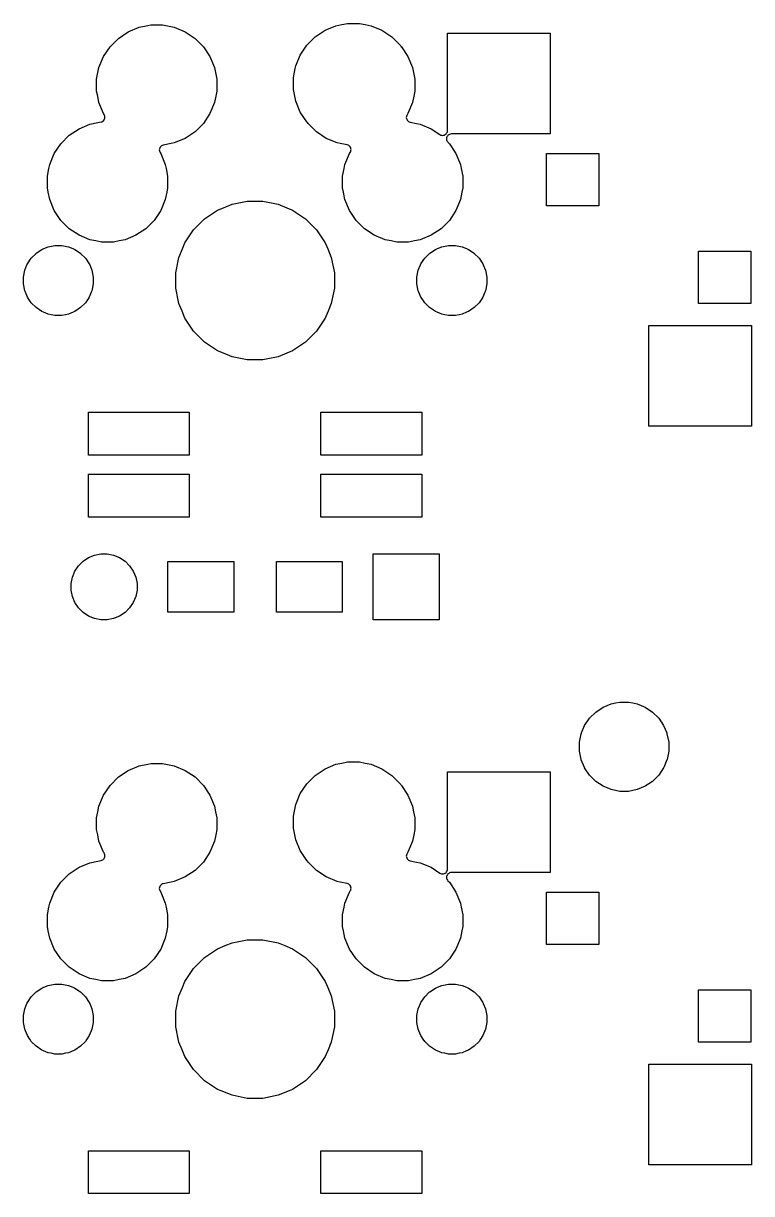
# Model space of a CAD drawing. Extents: x -9 to 124, y -88 to 15.
# Drawn here: x 70.22 to 89.02, y -21.55 to 8.63 of the extents above; entities that cross this region are included whole.
import ezdxf

# ---------------------------------------------------------------- set-up
doc = ezdxf.new("R2010")
doc.units = 0
doc.layers.add('BLACK', color=7, linetype='CONTINUOUS')

msp = doc.modelspace()

# ---------------------------------------------------------------- linework, layer by layer
at = {"layer": 'BLACK', "linetype": 'CONTINUOUS'}
for p, q in [((72.9253, 8.41448), (73.2076, 8.5314)), ((73.2076, 8.5314), (73.4264, 8.57493)), ((73.4264, 8.57493), (73.5072, 8.591)), ((73.5072, 8.591), (73.8128, 8.591)), ((73.8128, 8.591), (73.8936, 8.57493)), ((73.8936, 8.57493), (74.1124, 8.5314)), ((74.1124, 8.5314), (74.3947, 8.41448)), ((77.7513, 8.28474), (78.0053, 8.45448)), ((78.0053, 8.45448), (78.2876, 8.5714)), ((78.2876, 8.5714), (78.4374, 8.6012)), ((78.4374, 8.6012), (78.5872, 8.631)), ((78.5872, 8.631), (78.8928, 8.631)), ((78.8928, 8.631), (79.0426, 8.6012)), ((79.0426, 8.6012), (79.1924, 8.5714)), ((79.1924, 8.5714), (79.4747, 8.45448)), ((79.4747, 8.45448), (79.7287, 8.28474)), ((72.4553, 8.02871), (72.6713, 8.24474)), ((72.6713, 8.24474), (72.9253, 8.41448)), ((74.3947, 8.41448), (74.6487, 8.24474)), ((74.6487, 8.24474), (74.8647, 8.02871)), ((77.5353, 8.0687), (77.7513, 8.28474)), ((79.7287, 8.28474), (79.9447, 8.0687)), ((81.164, 5.86815), (81.164, 8.381)), ((81.164, 8.381), (83.816, 8.381)), ((83.816, 8.381), (83.816, 5.779)), ((72.2855, 7.77467), (72.4553, 8.02871)), ((74.8647, 8.02871), (75.0345, 7.77467)), ((77.3655, 7.81467), (77.5353, 8.0687)), ((79.9447, 8.0687), (79.958, 8.0488)), ((79.958, 8.0488), (79.9736, 8.02987)), ((79.9736, 8.02987), (79.9747, 8.02871)), ((79.9747, 8.02871), (80.1445, 7.77467)), ((72.1686, 7.49241), (72.2855, 7.77467)), ((75.0345, 7.77467), (75.1514, 7.49241)), ((77.2486, 7.53241), (77.3655, 7.81467)), ((80.1445, 7.77467), (80.2614, 7.49241)), ((72.109, 7.19276), (72.1686, 7.49241)), ((72.1686, 7.49241), (72.1686, 7.49241)), ((75.1514, 7.49241), (75.1514, 7.49241)), ((75.1514, 7.49241), (75.211, 7.19276)), ((77.189, 7.23276), (77.1974, 7.2749)), ((77.1974, 7.2749), (77.236, 7.46897)), ((77.236, 7.46897), (77.2486, 7.53241)), ((80.2614, 7.49241), (80.2614, 7.49241)), ((80.2614, 7.49241), (80.321, 7.19276)), ((72.109, 6.88724), (72.109, 7.19276)), ((75.211, 7.19276), (75.211, 6.88724)), ((77.189, 6.92724), (77.189, 7.23276)), ((80.321, 7.19276), (80.321, 6.88724)), ((72.1358, 6.75267), (72.109, 6.88724)), ((72.1686, 6.58759), (72.1358, 6.75267)), ((75.1842, 6.75267), (75.1514, 6.58759)), ((75.211, 6.88724), (75.1842, 6.75267)), ((77.2486, 6.62759), (77.189, 6.92724)), ((80.2942, 6.75267), (80.2614, 6.58759)), ((80.321, 6.88724), (80.2942, 6.75267)), ((72.2855, 6.30533), (72.1686, 6.58759)), ((75.1514, 6.58759), (75.0345, 6.30533)), ((77.3655, 6.34533), (77.2486, 6.62759)), ((77.5353, 6.09129), (77.3655, 6.34533)), ((80.2614, 6.58759), (80.1445, 6.30533)), ((71.9376, 6.0314), (72.1377, 6.0712)), ((72.1377, 6.0712), (72.2228, 6.08812)), ((72.2228, 6.08812), (72.2462, 6.09524)), ((72.2462, 6.09524), (72.2678, 6.10679)), ((72.2678, 6.10679), (72.2868, 6.12233)), ((72.2993, 6.28474), (72.2855, 6.30533)), ((72.2868, 6.12233), (72.3023, 6.14128)), ((72.3023, 6.28017), (72.2993, 6.28474)), ((72.3139, 6.25856), (72.3023, 6.28017)), ((72.3023, 6.14128), (72.3139, 6.16289)), ((72.321, 6.23511), (72.3139, 6.25856)), ((72.3139, 6.16289), (72.321, 6.18634)), ((72.3234, 6.21072), (72.321, 6.23511)), ((72.321, 6.18634), (72.3234, 6.21072)), ((74.8647, 6.05129), (74.6487, 5.83526)), ((75.0345, 6.30533), (74.8647, 6.05129)), ((77.5364, 6.09013), (77.5353, 6.09129)), ((77.552, 6.0712), (77.5364, 6.09013)), ((77.5653, 6.05129), (77.552, 6.0712)), ((77.7813, 5.83526), (77.5653, 6.05129)), ((80.1055, 6.22984), (80.1031, 6.20546)), ((80.1031, 6.20546), (80.1055, 6.18107)), ((80.1126, 6.25329), (80.1055, 6.22984)), ((80.1055, 6.18107), (80.1126, 6.15762)), ((80.1241, 6.27489), (80.1126, 6.25329)), ((80.1126, 6.15762), (80.1241, 6.13601)), ((80.1445, 6.30533), (80.1241, 6.27489)), ((80.1241, 6.13601), (80.1397, 6.11707)), ((80.1397, 6.11707), (80.1586, 6.10152)), ((80.1586, 6.10152), (80.1802, 6.08997)), ((80.1802, 6.08997), (80.2037, 6.08286)), ((80.2037, 6.08286), (80.3624, 6.0513)), ((80.3624, 6.0513), (80.4624, 6.0314)), ((71.1853, 5.5287), (71.4013, 5.74474)), ((71.4013, 5.74474), (71.6553, 5.91448)), ((71.6553, 5.91448), (71.9376, 6.0314)), ((74.6487, 5.83526), (74.3947, 5.66552)), ((78.0353, 5.66552), (77.7813, 5.83526)), ((80.4624, 6.0314), (80.7447, 5.91448)), ((80.7447, 5.91448), (80.9696, 5.76421)), ((80.9696, 5.76421), (80.9912, 5.75267)), ((80.9912, 5.75267), (81.0146, 5.74555)), ((81.0146, 5.74555), (81.039, 5.74315)), ((81.039, 5.74315), (81.0634, 5.74555)), ((81.0634, 5.74555), (81.0868, 5.75267)), ((81.0868, 5.75267), (81.1084, 5.76422)), ((81.1084, 5.76422), (81.1274, 5.77976)), ((81.1274, 5.77976), (81.1429, 5.7987)), ((81.1429, 5.7987), (81.1545, 5.82031)), ((81.1545, 5.82031), (81.1616, 5.84376)), ((81.1616, 5.84376), (81.164, 5.86815)), ((81.1778, 5.74239), (81.1623, 5.72345)), ((81.1968, 5.75793), (81.1778, 5.74239)), ((81.2184, 5.76948), (81.1968, 5.75793)), ((81.2418, 5.7766), (81.2184, 5.76948)), ((81.2662, 5.779), (81.2418, 5.7766)), ((83.816, 5.779), (81.2662, 5.779)), ((71.0155, 5.27467), (71.1853, 5.5287)), ((73.7477, 5.43872), (73.7361, 5.41711)), ((73.7632, 5.45767), (73.7477, 5.43872)), ((73.7822, 5.47321), (73.7632, 5.45767)), ((73.8038, 5.48476), (73.7822, 5.47321)), ((73.8272, 5.49187), (73.8038, 5.48476)), ((74.031, 5.53241), (73.8272, 5.49187)), ((74.1124, 5.5486), (74.031, 5.53241)), ((74.3947, 5.66552), (74.1124, 5.5486)), ((78.3176, 5.5486), (78.0353, 5.66552)), ((78.3951, 5.53319), (78.3176, 5.5486)), ((78.5763, 5.49714), (78.3951, 5.53319)), ((78.5998, 5.49003), (78.5763, 5.49714)), ((78.6214, 5.47848), (78.5998, 5.49003)), ((78.6403, 5.46293), (78.6214, 5.47848)), ((78.6559, 5.44399), (78.6403, 5.46293)), ((78.6674, 5.42238), (78.6559, 5.44399)), ((81.1436, 5.67839), (81.1412, 5.654)), ((81.1412, 5.654), (81.1436, 5.62961)), ((81.1507, 5.70184), (81.1436, 5.67839)), ((81.1436, 5.62961), (81.1507, 5.60617)), ((81.1623, 5.72345), (81.1507, 5.70184)), ((81.1507, 5.60617), (81.1623, 5.58455)), ((81.1623, 5.58455), (81.1778, 5.56562)), ((81.1778, 5.56562), (81.2147, 5.5287)), ((81.2147, 5.5287), (81.3845, 5.27467)), ((70.8986, 4.99241), (71.0155, 5.27467)), ((73.729, 5.39366), (73.7266, 5.36928)), ((73.7266, 5.36928), (73.729, 5.34489)), ((73.7361, 5.41711), (73.729, 5.39366)), ((73.729, 5.34489), (73.7361, 5.32144)), ((73.7361, 5.32144), (73.7477, 5.29983)), ((73.7477, 5.29983), (73.7645, 5.27467)), ((73.7645, 5.27467), (73.8814, 4.99241)), ((78.5186, 4.99241), (78.6355, 5.27467)), ((78.6355, 5.27467), (78.6559, 5.30511)), ((78.6559, 5.30511), (78.6674, 5.32671)), ((78.6745, 5.39893), (78.6674, 5.42238)), ((78.6674, 5.32671), (78.6745, 5.35016)), ((78.6769, 5.37454), (78.6745, 5.39893)), ((78.6745, 5.35016), (78.6769, 5.37454)), ((81.3845, 5.27467), (81.5014, 4.99241)), ((83.724, 3.924), (83.724, 5.276)), ((83.724, 5.276), (85.076, 5.276)), ((85.076, 5.276), (85.076, 3.924)), ((70.839, 4.69276), (70.8777, 4.88724)), ((70.8777, 4.88724), (70.8986, 4.99241)), ((73.8814, 4.99241), (73.9023, 4.88724)), ((73.9023, 4.88724), (73.941, 4.69276)), ((78.459, 4.69276), (78.4977, 4.88724)), ((78.4977, 4.88724), (78.5186, 4.99241)), ((81.5014, 4.99241), (81.5223, 4.88724)), ((81.5223, 4.88724), (81.561, 4.69276)), ((70.839, 4.38724), (70.839, 4.69276)), ((73.941, 4.69276), (73.941, 4.38724)), ((78.459, 4.38724), (78.459, 4.69276)), ((81.561, 4.69276), (81.561, 4.38724)), ((70.8603, 4.28017), (70.839, 4.38724)), ((70.8986, 4.08759), (70.8603, 4.28017)), ((73.9197, 4.28017), (73.8814, 4.08759)), ((73.941, 4.38724), (73.9197, 4.28017)), ((78.4803, 4.28017), (78.459, 4.38724)), ((78.5186, 4.08759), (78.4803, 4.28017)), ((81.5397, 4.28017), (81.5014, 4.08759)), ((81.561, 4.38724), (81.5397, 4.28017)), ((71.0155, 3.80533), (70.8986, 4.08759)), ((73.8814, 4.08759), (73.7645, 3.80533)), ((75.3855, 3.87602), (75.6035, 3.96632)), ((75.6035, 3.96632), (75.9986, 4.0449)), ((75.9986, 4.0449), (76.4014, 4.0449)), ((76.4014, 4.0449), (76.7965, 3.96632)), ((76.7965, 3.96632), (77.0145, 3.87602)), ((78.6355, 3.80533), (78.5186, 4.08759)), ((81.5014, 4.08759), (81.3845, 3.80533)), ((85.076, 3.924), (83.724, 3.924)), ((71.1853, 3.55129), (71.0155, 3.80533)), ((73.7645, 3.80533), (73.5947, 3.55129)), ((74.8965, 3.58838), (75.2314, 3.81217)), ((75.2314, 3.81217), (75.3855, 3.87602)), ((77.0145, 3.87602), (77.1686, 3.81217)), ((77.1686, 3.81217), (77.5035, 3.58838)), ((78.8053, 3.55129), (78.6355, 3.80533)), ((81.3845, 3.80533), (81.2147, 3.55129)), ((71.4013, 3.33526), (71.1853, 3.55129)), ((71.6553, 3.16552), (71.4013, 3.33526)), ((73.3787, 3.33526), (73.1247, 3.16552)), ((73.5947, 3.55129), (73.3787, 3.33526)), ((74.6116, 3.30355), (74.8965, 3.58838)), ((77.5035, 3.58838), (77.7884, 3.30355)), ((79.0213, 3.33526), (78.8053, 3.55129)), ((79.2753, 3.16552), (79.0213, 3.33526)), ((80.9987, 3.33526), (80.7447, 3.16552)), ((81.2147, 3.55129), (80.9987, 3.33526)), ((71.9376, 3.0486), (71.6553, 3.16552)), ((72.0874, 3.0188), (71.9376, 3.0486)), ((72.2372, 2.989), (72.0874, 3.0188)), ((72.6926, 3.0188), (72.5428, 2.989)), ((72.8424, 3.0486), (72.6926, 3.0188)), ((73.1247, 3.16552), (72.8424, 3.0486)), ((74.3878, 2.96862), (74.6116, 3.30355)), ((77.7884, 3.30355), (78.0122, 2.96862)), ((79.5576, 3.0486), (79.2753, 3.16552)), ((79.7074, 3.0188), (79.5576, 3.0486)), ((79.8572, 2.989), (79.7074, 3.0188)), ((80.3126, 3.0188), (80.1628, 2.989)), ((80.4624, 3.0486), (80.3126, 3.0188)), ((80.7447, 3.16552), (80.4624, 3.0486)), ((70.5461, 2.70122), (70.6928, 2.79925)), ((70.6928, 2.79925), (70.7475, 2.82192)), ((70.7475, 2.82192), (70.8569, 2.86724)), ((70.8569, 2.86724), (70.944, 2.88457)), ((70.944, 2.88457), (71.0312, 2.9019)), ((71.0312, 2.9019), (71.2088, 2.9019)), ((71.2088, 2.9019), (71.296, 2.88457)), ((71.296, 2.88457), (71.3831, 2.86724)), ((71.3831, 2.86724), (71.4925, 2.82192)), ((71.4925, 2.82192), (71.5472, 2.79925)), ((71.5472, 2.79925), (71.6939, 2.70122)), ((72.5428, 2.989), (72.2372, 2.989)), ((74.2337, 2.59647), (74.3241, 2.81467)), ((74.3241, 2.81467), (74.3878, 2.96862)), ((78.0122, 2.96862), (78.0759, 2.81467)), ((78.0759, 2.81467), (78.1663, 2.59647)), ((80.1628, 2.989), (79.8572, 2.989)), ((80.7061, 2.70122), (80.8528, 2.79925)), ((80.8528, 2.79925), (80.9075, 2.82192)), ((80.9075, 2.82192), (81.0169, 2.86724)), ((81.0169, 2.86724), (81.104, 2.88457)), ((81.104, 2.88457), (81.1912, 2.9019)), ((81.1912, 2.9019), (81.3688, 2.9019)), ((81.3688, 2.9019), (81.456, 2.88457)), ((81.456, 2.88457), (81.5431, 2.86724)), ((81.5431, 2.86724), (81.6525, 2.82192)), ((81.6525, 2.82192), (81.7072, 2.79925)), ((81.7072, 2.79925), (81.8539, 2.70122)), ((87.644, 1.404), (87.644, 2.756)), ((87.644, 2.756), (88.996, 2.756)), ((88.996, 2.756), (88.996, 1.404)), ((70.3109, 2.40352), (70.3207, 2.42721)), ((70.3207, 2.42721), (70.4194, 2.57492)), ((70.4194, 2.57493), (70.5451, 2.70055)), ((70.4194, 2.57492), (70.4194, 2.57493)), ((70.5451, 2.70055), (70.5461, 2.70122)), ((71.6939, 2.70122), (71.6949, 2.70055)), ((71.6949, 2.70055), (71.8206, 2.57493)), ((71.8206, 2.57493), (71.8206, 2.57492)), ((71.8206, 2.57492), (71.9193, 2.42721)), ((71.9193, 2.42721), (71.9291, 2.40352)), ((74.1551, 2.20141), (74.2337, 2.59647)), ((78.1663, 2.59647), (78.2449, 2.20141)), ((80.4709, 2.40352), (80.4807, 2.42721)), ((80.4807, 2.42721), (80.5794, 2.57492)), ((80.5794, 2.57493), (80.7051, 2.70055)), ((80.5794, 2.57492), (80.5794, 2.57493)), ((80.7051, 2.70055), (80.7061, 2.70122)), ((81.8539, 2.70122), (81.8549, 2.70055)), ((81.8549, 2.70055), (81.9806, 2.57493)), ((81.9806, 2.57493), (81.9806, 2.57492)), ((81.9806, 2.57492), (82.0793, 2.42721)), ((82.0793, 2.42721), (82.0891, 2.40352)), ((70.2181, 2.08883), (70.2528, 2.26307)), ((70.2528, 2.26307), (70.3109, 2.40352)), ((71.9291, 2.40352), (71.9872, 2.26307)), ((71.9872, 2.26307), (72.0219, 2.08883)), ((74.1551, 1.79859), (74.1551, 2.20141)), ((78.2449, 2.20141), (78.2449, 1.79859)), ((80.3781, 2.08883), (80.4128, 2.26307)), ((80.4128, 2.26307), (80.4709, 2.40352)), ((82.0891, 2.40352), (82.1472, 2.26307)), ((82.1472, 2.26307), (82.1819, 2.08883)), ((70.2181, 1.91117), (70.2181, 2.08883)), ((70.2528, 1.73692), (70.2181, 1.91117)), ((72.0219, 1.91117), (71.9872, 1.73692)), ((72.0219, 2.08883), (72.0219, 1.91117)), ((80.3781, 1.91117), (80.3781, 2.08883)), ((80.4128, 1.73692), (80.3781, 1.91117)), ((82.1819, 1.91117), (82.1472, 1.73692)), ((82.1819, 2.08883), (82.1819, 1.91117)), ((70.2695, 1.69645), (70.2528, 1.73692)), ((70.3207, 1.57279), (70.2695, 1.69645)), ((70.3508, 1.52783), (70.3207, 1.57279)), ((70.4194, 1.42507), (70.3508, 1.52783)), ((71.8892, 1.52783), (71.8206, 1.42507)), ((71.9193, 1.57279), (71.8892, 1.52783)), ((71.9705, 1.69645), (71.9193, 1.57279)), ((71.9872, 1.73692), (71.9705, 1.69645)), ((74.2337, 1.40353), (74.1551, 1.79859)), ((78.2449, 1.79859), (78.1663, 1.40353)), ((80.4295, 1.69645), (80.4128, 1.73692)), ((80.4807, 1.57279), (80.4295, 1.69645)), ((80.5108, 1.52783), (80.4807, 1.57279)), ((80.5794, 1.42507), (80.5108, 1.52783)), ((82.0492, 1.52783), (81.9806, 1.42507)), ((82.0793, 1.57279), (82.0492, 1.52783)), ((82.1305, 1.69645), (82.0793, 1.57279)), ((82.1472, 1.73692), (82.1305, 1.69645)), ((70.5451, 1.29945), (70.4194, 1.42507)), ((70.6928, 1.20075), (70.5451, 1.29945)), ((70.5451, 1.29945), (70.5451, 1.29945)), ((71.6949, 1.29945), (71.5472, 1.20075)), ((71.8206, 1.42507), (71.6949, 1.29945)), ((71.6949, 1.29945), (71.6949, 1.29945)), ((74.3135, 1.21072), (74.2337, 1.40353)), ((74.3878, 1.03138), (74.3135, 1.21072)), ((78.0865, 1.21072), (78.0122, 1.03138)), ((78.1663, 1.40353), (78.0865, 1.21072)), ((80.7051, 1.29945), (80.5794, 1.42507)), ((80.8528, 1.20075), (80.7051, 1.29945)), ((80.7051, 1.29945), (80.7051, 1.29945)), ((81.8549, 1.29945), (81.7072, 1.20075)), ((81.9806, 1.42507), (81.8549, 1.29945)), ((81.8549, 1.29945), (81.8549, 1.29945)), ((88.996, 1.404), (87.644, 1.404)), ((70.7403, 1.18107), (70.6928, 1.20075)), ((70.8569, 1.13276), (70.7403, 1.18107)), ((70.9358, 1.11707), (70.8569, 1.13276)), ((71.0312, 1.0981), (70.9358, 1.11707)), ((71.2088, 1.0981), (71.0312, 1.0981)), ((71.3042, 1.11707), (71.2088, 1.0981)), ((71.3831, 1.13276), (71.3042, 1.11707)), ((71.4997, 1.18107), (71.3831, 1.13276)), ((71.5472, 1.20075), (71.4997, 1.18107)), ((74.6116, 0.69645), (74.3878, 1.03138)), ((78.0122, 1.03138), (77.7884, 0.69645)), ((80.9003, 1.18107), (80.8528, 1.20075)), ((81.0169, 1.13276), (80.9003, 1.18107)), ((81.0958, 1.11707), (81.0169, 1.13276)), ((81.1912, 1.0981), (81.0958, 1.11707)), ((81.3688, 1.0981), (81.1912, 1.0981)), ((81.4642, 1.11707), (81.3688, 1.0981)), ((81.5431, 1.13276), (81.4642, 1.11707)), ((81.6597, 1.18107), (81.5431, 1.13276)), ((81.7072, 1.20075), (81.6597, 1.18107)), ((74.8965, 0.41162), (74.6116, 0.69645)), ((77.7884, 0.69645), (77.5035, 0.41162)), ((86.364, -1.761), (86.364, 0.841)), ((86.364, 0.841), (89.016, 0.841)), ((89.016, 0.841), (89.016, -1.761)), ((75.2314, 0.18783), (74.8965, 0.41162)), ((77.5035, 0.41162), (77.1686, 0.18783)), ((75.3855, 0.12398), (75.2314, 0.18783)), ((75.6035, 0.03368), (75.3855, 0.12398)), ((75.9986, -0.0449), (75.6035, 0.03368)), ((76.7965, 0.03368), (76.4014, -0.0449)), ((77.0145, 0.12398), (76.7965, 0.03368)), ((77.1686, 0.18783), (77.0145, 0.12398)), ((76.4014, -0.0449), (75.9986, -0.0449)), ((71.899, -2.501), (71.899, -1.399)), ((71.899, -1.399), (74.501, -1.399)), ((74.501, -1.399), (74.501, -2.501)), ((77.899, -2.501), (77.899, -1.399)), ((77.899, -1.399), (80.501, -1.399)), ((80.501, -1.399), (80.501, -2.501)), ((89.016, -1.761), (86.364, -1.761)), ((74.501, -2.501), (71.899, -2.501)), ((80.501, -2.501), (77.899, -2.501)), ((71.899, -4.101), (71.899, -2.999)), ((71.899, -2.999), (74.501, -2.999)), ((74.501, -2.999), (74.501, -4.101)), ((77.899, -4.101), (77.899, -2.999)), ((77.899, -2.999), (80.501, -2.999)), ((80.501, -2.999), (80.501, -4.101)), ((74.501, -4.101), (71.899, -4.101)), ((80.501, -4.101), (77.899, -4.101)), ((71.8969, -5.14585), (72.0518, -5.0817)), ((72.0518, -5.0817), (72.2162, -5.049)), ((72.2162, -5.049), (72.3838, -5.049)), ((72.3838, -5.049), (72.5482, -5.0817)), ((72.5482, -5.0817), (72.7031, -5.14585)), ((79.249, -6.751), (79.249, -5.049)), ((79.249, -5.049), (80.951, -5.049)), ((80.951, -5.049), (80.951, -6.751)), ((71.5459, -5.4969), (71.639, -5.35752)), ((71.639, -5.35752), (71.7575, -5.23898)), ((71.7575, -5.23898), (71.8969, -5.14585)), ((72.7031, -5.14585), (72.8425, -5.23898)), ((72.8425, -5.23898), (72.961, -5.35752)), ((72.961, -5.35752), (73.0541, -5.4969)), ((73.949, -6.551), (73.949, -5.249)), ((73.949, -5.249), (75.651, -5.249)), ((75.651, -5.249), (75.651, -6.551)), ((76.749, -6.551), (76.749, -5.249)), ((76.749, -5.249), (78.451, -5.249)), ((78.451, -5.249), (78.451, -6.551)), ((71.449, -5.81618), (71.4817, -5.65177)), ((71.4817, -5.65177), (71.5459, -5.4969)), ((73.0541, -5.4969), (73.1183, -5.65177)), ((73.1183, -5.65177), (73.151, -5.81618)), ((71.449, -5.98382), (71.449, -5.81618)), ((71.4817, -6.14823), (71.449, -5.98382)), ((73.151, -5.98382), (73.1183, -6.14823)), ((73.151, -5.81618), (73.151, -5.98382)), ((71.5459, -6.3031), (71.4817, -6.14823)), ((71.639, -6.44248), (71.5459, -6.3031)), ((73.0541, -6.3031), (72.961, -6.44248)), ((73.1183, -6.14823), (73.0541, -6.3031)), ((71.7575, -6.56101), (71.639, -6.44248)), ((71.8969, -6.65415), (71.7575, -6.56101)), ((72.8425, -6.56101), (72.7031, -6.65415)), ((72.961, -6.44248), (72.8425, -6.56101)), ((75.651, -6.551), (73.949, -6.551)), ((78.451, -6.551), (76.749, -6.551)), ((72.0518, -6.7183), (71.8969, -6.65415)), ((72.2162, -6.751), (72.0518, -6.7183)), ((72.3838, -6.751), (72.2162, -6.751)), ((72.5482, -6.7183), (72.3838, -6.751)), ((72.7031, -6.65415), (72.5482, -6.7183)), ((80.951, -6.751), (79.249, -6.751)), ((84.9913, -9.13096), (85.1798, -9.005)), ((85.1798, -9.005), (85.3893, -8.91823)), ((85.3893, -8.91823), (85.5005, -8.89612)), ((85.5005, -8.89612), (85.6116, -8.874)), ((85.6116, -8.874), (85.8384, -8.874)), ((85.8384, -8.874), (85.9495, -8.89612)), ((85.9495, -8.89612), (86.0607, -8.91823)), ((86.0607, -8.91823), (86.2702, -9.005)), ((86.2702, -9.005), (86.4587, -9.13096)), ((84.705, -9.4798), (84.831, -9.29128)), ((84.831, -9.29128), (84.9913, -9.13096)), ((86.4587, -9.13096), (86.619, -9.29128)), ((86.619, -9.29128), (86.745, -9.4798)), ((84.6266, -9.669), (84.705, -9.4798)), ((86.745, -9.4798), (86.8234, -9.669)), ((84.574, -9.91164), (84.6182, -9.68927)), ((84.574, -10.1384), (84.574, -9.91164)), ((84.6182, -9.68927), (84.6266, -9.669)), ((86.8234, -9.669), (86.8318, -9.68927)), ((86.8318, -9.68927), (86.876, -9.91164)), ((86.876, -9.91164), (86.876, -10.1384)), ((84.5828, -10.1828), (84.574, -10.1384)), ((84.6176, -10.3575), (84.5828, -10.1828)), ((86.8672, -10.1828), (86.8324, -10.3575)), ((86.876, -10.1384), (86.8672, -10.1828)), ((72.9253, -10.6355), (73.2076, -10.5186)), ((73.2076, -10.5186), (73.4264, -10.4751)), ((73.4264, -10.4751), (73.5072, -10.459)), ((73.5072, -10.459), (73.8128, -10.459)), ((73.8128, -10.459), (73.8936, -10.4751)), ((73.8936, -10.4751), (74.1124, -10.5186)), ((74.1124, -10.5186), (74.3947, -10.6355)), ((78.0053, -10.5955), (78.2876, -10.4786)), ((78.2876, -10.4786), (78.4374, -10.4488)), ((78.4374, -10.4488), (78.5872, -10.419)), ((78.5872, -10.419), (78.8928, -10.419)), ((78.8928, -10.419), (79.0426, -10.4488)), ((79.0426, -10.4488), (79.1924, -10.4786)), ((79.1924, -10.4786), (79.4747, -10.5955)), ((84.6182, -10.3607), (84.6176, -10.3575)), ((84.6998, -10.5576), (84.6182, -10.3607)), ((84.705, -10.5702), (84.6998, -10.5576)), ((86.7502, -10.5576), (86.745, -10.5702)), ((86.8318, -10.3607), (86.7502, -10.5576)), ((86.8324, -10.3575), (86.8318, -10.3607)), ((72.4553, -11.0213), (72.6713, -10.8053)), ((72.6713, -10.8053), (72.9253, -10.6355)), ((74.3947, -10.6355), (74.6487, -10.8053)), ((74.6487, -10.8053), (74.8647, -11.0213)), ((77.5353, -10.9813), (77.7513, -10.7653)), ((77.7513, -10.7653), (78.0053, -10.5955)), ((79.4747, -10.5955), (79.7287, -10.7653)), ((79.7287, -10.7653), (79.9447, -10.9813)), ((81.164, -13.1818), (81.164, -10.669)), ((81.164, -10.669), (83.816, -10.669)), ((83.816, -10.669), (83.816, -13.271)), ((84.831, -10.7587), (84.705, -10.5702)), ((84.9913, -10.919), (84.831, -10.7587)), ((86.619, -10.7587), (86.4587, -10.919)), ((86.745, -10.5702), (86.619, -10.7587)), ((72.2855, -11.2753), (72.4553, -11.0213)), ((74.8647, -11.0213), (75.0345, -11.2753)), ((77.3655, -11.2353), (77.5353, -10.9813)), ((79.9447, -10.9813), (79.958, -11.0012)), ((79.958, -11.0012), (79.9736, -11.0201)), ((79.9736, -11.0201), (79.9747, -11.0213)), ((79.9747, -11.0213), (80.1445, -11.2753)), ((85.1798, -11.045), (84.9913, -10.919)), ((85.3893, -11.1318), (85.1798, -11.045)), ((85.5005, -11.1539), (85.3893, -11.1318)), ((85.6116, -11.176), (85.5005, -11.1539)), ((85.9495, -11.1539), (85.8384, -11.176)), ((86.0607, -11.1318), (85.9495, -11.1539)), ((86.2702, -11.045), (86.0607, -11.1318)), ((86.4587, -10.919), (86.2702, -11.045)), ((72.1686, -11.5576), (72.2855, -11.2753)), ((75.0345, -11.2753), (75.1514, -11.5576)), ((77.2486, -11.5176), (77.3655, -11.2353)), ((80.1445, -11.2753), (80.2614, -11.5576)), ((85.8384, -11.176), (85.6116, -11.176)), ((72.109, -11.8572), (72.1393, -11.7047)), ((72.1393, -11.7047), (72.1686, -11.5576)), ((75.1514, -11.5576), (75.1807, -11.7047)), ((75.1807, -11.7047), (75.211, -11.8572)), ((77.1974, -11.7751), (77.2406, -11.5576)), ((77.2406, -11.5576), (77.2486, -11.5176)), ((80.2614, -11.5576), (80.2907, -11.7047)), ((80.2907, -11.7047), (80.321, -11.8572)), ((72.109, -12.1628), (72.109, -11.8572)), ((75.211, -11.8572), (75.211, -12.1628)), ((77.189, -11.8172), (77.1974, -11.7751)), ((77.189, -12.1228), (77.189, -11.8172)), ((80.321, -11.8572), (80.321, -12.1628)), ((72.1358, -12.2973), (72.109, -12.1628)), ((72.1686, -12.4624), (72.1358, -12.2973)), ((75.1842, -12.2973), (75.1514, -12.4624)), ((75.211, -12.1628), (75.1842, -12.2973)), ((77.2486, -12.4224), (77.189, -12.1228)), ((80.2942, -12.2973), (80.2614, -12.4624)), ((80.321, -12.1628), (80.2942, -12.2973)), ((72.2855, -12.7447), (72.1686, -12.4624)), ((75.1514, -12.4624), (75.0345, -12.7447)), ((77.3655, -12.7047), (77.2486, -12.4224)), ((80.2614, -12.4624), (80.1445, -12.7447)), ((72.1377, -12.9788), (72.2228, -12.9619)), ((72.2228, -12.9619), (72.2462, -12.9548)), ((72.2462, -12.9548), (72.2678, -12.9432)), ((72.2678, -12.9432), (72.2868, -12.9277)), ((72.2993, -12.7653), (72.2855, -12.7447)), ((72.2868, -12.9277), (72.3023, -12.9087)), ((72.3023, -12.7698), (72.2993, -12.7653)), ((72.3139, -12.7914), (72.3023, -12.7698)), ((72.3023, -12.9087), (72.3139, -12.8871)), ((72.321, -12.8149), (72.3139, -12.7914)), ((72.3139, -12.8871), (72.321, -12.8637)), ((72.3234, -12.8393), (72.321, -12.8149)), ((72.321, -12.8637), (72.3234, -12.8393)), ((75.0345, -12.7447), (74.8647, -12.9987)), ((77.5353, -12.9587), (77.3655, -12.7047)), ((77.5364, -12.9599), (77.5353, -12.9587)), ((77.552, -12.9788), (77.5364, -12.9599)), ((80.1055, -12.8202), (80.1031, -12.8445)), ((80.1031, -12.8445), (80.1055, -12.8689)), ((80.1126, -12.7967), (80.1055, -12.8202)), ((80.1055, -12.8689), (80.1126, -12.8924)), ((80.1241, -12.7751), (80.1126, -12.7967)), ((80.1126, -12.8924), (80.1241, -12.914)), ((80.1445, -12.7447), (80.1241, -12.7751)), ((80.1241, -12.914), (80.1397, -12.9329)), ((80.1397, -12.9329), (80.1586, -12.9485)), ((80.1586, -12.9485), (80.1802, -12.96)), ((80.1802, -12.96), (80.2037, -12.9671)), ((80.2037, -12.9671), (80.3624, -12.9987)), ((71.4013, -13.3053), (71.6553, -13.1355)), ((71.6553, -13.1355), (71.9376, -13.0186)), ((71.9376, -13.0186), (72.1377, -12.9788)), ((74.6487, -13.2147), (74.3947, -13.3845)), ((74.8647, -12.9987), (74.6487, -13.2147)), ((77.5653, -12.9987), (77.552, -12.9788)), ((77.7813, -13.2147), (77.5653, -12.9987)), ((78.0353, -13.3845), (77.7813, -13.2147)), ((80.3624, -12.9987), (80.4624, -13.0186)), ((80.4624, -13.0186), (80.7447, -13.1355)), ((80.7447, -13.1355), (80.9696, -13.2858)), ((81.1084, -13.2858), (81.1274, -13.2702)), ((81.1274, -13.2702), (81.1429, -13.2513)), ((81.1429, -13.2513), (81.1545, -13.2297)), ((81.1545, -13.2297), (81.1616, -13.2062)), ((81.1616, -13.2062), (81.164, -13.1818)), ((81.2418, -13.2734), (81.2184, -13.2805)), ((81.2662, -13.271), (81.2418, -13.2734)), ((83.816, -13.271), (81.2662, -13.271)), ((71.0155, -13.7753), (71.1853, -13.5213)), ((71.1853, -13.5213), (71.4013, -13.3053)), ((73.7822, -13.5768), (73.7632, -13.5923)), ((73.8038, -13.5652), (73.7822, -13.5768)), ((73.8272, -13.5581), (73.8038, -13.5652)), ((74.031, -13.5176), (73.8272, -13.5581)), ((74.1124, -13.5014), (74.031, -13.5176)), ((74.3947, -13.3845), (74.1124, -13.5014)), ((78.3176, -13.5014), (78.0353, -13.3845)), ((78.3951, -13.5168), (78.3176, -13.5014)), ((78.5763, -13.5529), (78.3951, -13.5168)), ((78.5998, -13.56), (78.5763, -13.5529)), ((78.6214, -13.5715), (78.5998, -13.56)), ((78.6403, -13.5871), (78.6214, -13.5715)), ((80.9696, -13.2858), (80.9912, -13.2973)), ((80.9912, -13.2973), (81.0146, -13.3044)), ((81.0146, -13.3044), (81.039, -13.3068)), ((81.039, -13.3068), (81.0634, -13.3044)), ((81.0634, -13.3044), (81.0868, -13.2973)), ((81.0868, -13.2973), (81.1084, -13.2858)), ((81.1436, -13.3716), (81.1412, -13.396)), ((81.1412, -13.396), (81.1436, -13.4204)), ((81.1507, -13.3482), (81.1436, -13.3716)), ((81.1436, -13.4204), (81.1507, -13.4438)), ((81.1623, -13.3266), (81.1507, -13.3482)), ((81.1507, -13.4438), (81.1623, -13.4654)), ((81.1778, -13.3076), (81.1623, -13.3266)), ((81.1623, -13.4654), (81.1778, -13.4844)), ((81.1968, -13.2921), (81.1778, -13.3076)), ((81.1778, -13.4844), (81.2147, -13.5213)), ((81.2184, -13.2805), (81.1968, -13.2921)), ((81.2147, -13.5213), (81.3845, -13.7753)), ((70.8986, -14.0576), (71.0155, -13.7753)), ((73.729, -13.6563), (73.7266, -13.6807)), ((73.7266, -13.6807), (73.729, -13.7051)), ((73.7361, -13.6329), (73.729, -13.6563)), ((73.729, -13.7051), (73.7361, -13.7286)), ((73.7477, -13.6113), (73.7361, -13.6329)), ((73.7361, -13.7286), (73.7477, -13.7502)), ((73.7632, -13.5923), (73.7477, -13.6113)), ((73.7477, -13.7502), (73.7645, -13.7753)), ((73.7645, -13.7753), (73.8814, -14.0576)), ((78.5186, -14.0576), (78.6355, -13.7753)), ((78.6355, -13.7753), (78.6559, -13.7449)), ((78.6559, -13.606), (78.6403, -13.5871)), ((78.6674, -13.6276), (78.6559, -13.606)), ((78.6559, -13.7449), (78.6674, -13.7233)), ((78.6745, -13.6511), (78.6674, -13.6276)), ((78.6674, -13.7233), (78.6745, -13.6998)), ((78.6769, -13.6755), (78.6745, -13.6511)), ((78.6745, -13.6998), (78.6769, -13.6755)), ((81.3845, -13.7753), (81.5014, -14.0576)), ((83.724, -15.126), (83.724, -13.774)), ((83.724, -13.774), (85.076, -13.774)), ((85.076, -13.774), (85.076, -15.126)), ((70.839, -14.3572), (70.8777, -14.1628)), ((70.8777, -14.1628), (70.8986, -14.0576)), ((73.8814, -14.0576), (73.9023, -14.1628)), ((73.9023, -14.1628), (73.941, -14.3572)), ((78.459, -14.3572), (78.4977, -14.1628)), ((78.4977, -14.1628), (78.5186, -14.0576)), ((81.5014, -14.0576), (81.5223, -14.1628)), ((81.5223, -14.1628), (81.561, -14.3572)), ((70.839, -14.6628), (70.839, -14.3572)), ((73.941, -14.3572), (73.941, -14.6628)), ((78.459, -14.6628), (78.459, -14.3572)), ((81.561, -14.3572), (81.561, -14.6628)), ((70.8603, -14.7698), (70.839, -14.6628)), ((70.8986, -14.9624), (70.8603, -14.7698)), ((73.9197, -14.7698), (73.8814, -14.9624)), ((73.941, -14.6628), (73.9197, -14.7698)), ((78.4803, -14.7698), (78.459, -14.6628)), ((78.5186, -14.9624), (78.4803, -14.7698)), ((81.5397, -14.7698), (81.5014, -14.9624)), ((81.561, -14.6628), (81.5397, -14.7698)), ((71.0155, -15.2447), (70.8986, -14.9624)), ((73.8814, -14.9624), (73.7645, -15.2447)), ((75.4294, -15.1558), (75.6035, -15.0837)), ((75.6035, -15.0837), (75.9986, -15.0051)), ((75.9986, -15.0051), (76.4014, -15.0051)), ((76.4014, -15.0051), (76.7965, -15.0837)), ((76.7965, -15.0837), (76.9706, -15.1558)), ((78.6355, -15.2447), (78.5186, -14.9624)), ((81.5014, -14.9624), (81.3845, -15.2447)), ((71.1853, -15.4987), (71.0155, -15.2447)), ((73.7645, -15.2447), (73.5947, -15.4987)), ((74.8965, -15.4616), (75.2314, -15.2378)), ((75.2314, -15.2378), (75.4294, -15.1558)), ((76.9706, -15.1558), (77.1686, -15.2378)), ((77.1686, -15.2378), (77.5035, -15.4616)), ((78.8053, -15.4987), (78.6355, -15.2447)), ((81.3845, -15.2447), (81.2147, -15.4987)), ((85.076, -15.126), (83.724, -15.126)), ((71.4013, -15.7147), (71.1853, -15.4987)), ((73.5947, -15.4987), (73.3787, -15.7147)), ((74.6116, -15.7465), (74.8965, -15.4616)), ((77.5035, -15.4616), (77.7884, -15.7465)), ((79.0213, -15.7147), (78.8053, -15.4987)), ((81.2147, -15.4987), (80.9987, -15.7147)), ((71.6553, -15.8845), (71.4013, -15.7147)), ((71.9376, -16.0014), (71.6553, -15.8845)), ((73.1247, -15.8845), (72.8424, -16.0014)), ((73.3787, -15.7147), (73.1247, -15.8845)), ((74.3878, -16.0814), (74.6116, -15.7465)), ((77.7884, -15.7465), (78.0122, -16.0814)), ((79.2753, -15.8845), (79.0213, -15.7147)), ((79.5576, -16.0014), (79.2753, -15.8845)), ((80.7447, -15.8845), (80.4624, -16.0014)), ((80.9987, -15.7147), (80.7447, -15.8845)), ((70.5461, -16.3488), (70.6928, -16.2507)), ((70.6928, -16.2507), (70.7475, -16.2281)), ((70.7475, -16.2281), (70.8569, -16.1828)), ((70.8569, -16.1828), (70.944, -16.1654)), ((70.944, -16.1654), (71.0312, -16.1481)), ((71.0312, -16.1481), (71.2088, -16.1481)), ((71.2088, -16.1481), (71.296, -16.1654)), ((71.296, -16.1654), (71.3831, -16.1828)), ((71.3831, -16.1828), (71.4925, -16.2281)), ((71.4925, -16.2281), (71.5472, -16.2507)), ((71.5472, -16.2507), (71.6939, -16.3488)), ((72.0874, -16.0312), (71.9376, -16.0014)), ((72.2372, -16.061), (72.0874, -16.0312)), ((72.5428, -16.061), (72.2372, -16.061)), ((72.6926, -16.0312), (72.5428, -16.061)), ((72.8424, -16.0014), (72.6926, -16.0312)), ((74.2337, -16.4535), (74.3241, -16.2353)), ((74.3241, -16.2353), (74.3878, -16.0814)), ((78.0122, -16.0814), (78.0759, -16.2353)), ((78.0759, -16.2353), (78.1663, -16.4535)), ((79.7074, -16.0312), (79.5576, -16.0014)), ((79.8572, -16.061), (79.7074, -16.0312)), ((80.1628, -16.061), (79.8572, -16.061)), ((80.3126, -16.0312), (80.1628, -16.061)), ((80.4624, -16.0014), (80.3126, -16.0312)), ((80.7061, -16.3488), (80.8528, -16.2507)), ((80.8528, -16.2507), (80.9075, -16.2281)), ((80.9075, -16.2281), (81.0169, -16.1828)), ((81.0169, -16.1828), (81.104, -16.1654)), ((81.104, -16.1654), (81.1912, -16.1481)), ((81.1912, -16.1481), (81.3688, -16.1481)), ((81.3688, -16.1481), (81.456, -16.1654)), ((81.456, -16.1654), (81.5431, -16.1828)), ((81.5431, -16.1828), (81.6525, -16.2281)), ((81.6525, -16.2281), (81.7072, -16.2507)), ((81.7072, -16.2507), (81.8539, -16.3488)), ((87.644, -17.646), (87.644, -16.294)), ((87.644, -16.294), (88.996, -16.294)), ((88.996, -16.294), (88.996, -17.646)), ((70.3207, -16.6228), (70.4194, -16.4751)), ((70.4194, -16.4751), (70.5451, -16.3494)), ((70.4194, -16.4751), (70.4194, -16.4751)), ((70.5451, -16.3494), (70.5461, -16.3488)), ((71.6939, -16.3488), (71.6949, -16.3494)), ((71.6949, -16.3494), (71.8206, -16.4751)), ((71.8206, -16.4751), (71.8206, -16.4751)), ((71.8206, -16.4751), (71.9193, -16.6228)), ((74.1551, -16.8486), (74.2337, -16.4535)), ((78.1663, -16.4535), (78.2449, -16.8486)), ((80.4807, -16.6228), (80.5794, -16.4751)), ((80.5794, -16.4751), (80.7051, -16.3494)), ((80.5794, -16.4751), (80.5794, -16.4751)), ((80.7051, -16.3494), (80.7061, -16.3488)), ((81.8539, -16.3488), (81.8549, -16.3494)), ((81.8549, -16.3494), (81.9806, -16.4751)), ((81.9806, -16.4751), (81.9806, -16.4751)), ((81.9806, -16.4751), (82.0793, -16.6228)), ((70.2181, -16.9612), (70.2528, -16.7869)), ((70.2528, -16.7869), (70.3109, -16.6465)), ((70.3109, -16.6465), (70.3207, -16.6228)), ((71.9193, -16.6228), (71.9291, -16.6465)), ((71.9291, -16.6465), (71.9872, -16.7869)), ((71.9872, -16.7869), (72.0219, -16.9612)), ((74.1551, -17.2514), (74.1551, -16.8486)), ((78.2449, -16.8486), (78.2449, -17.2514)), ((80.3781, -16.9612), (80.4128, -16.7869)), ((80.4128, -16.7869), (80.4709, -16.6465)), ((80.4709, -16.6465), (80.4807, -16.6228)), ((82.0793, -16.6228), (82.0891, -16.6465)), ((82.0891, -16.6465), (82.1472, -16.7869)), ((82.1472, -16.7869), (82.1819, -16.9612)), ((70.2181, -17.1388), (70.2181, -16.9612)), ((70.2528, -17.3131), (70.2181, -17.1388)), ((72.0219, -17.1388), (71.9872, -17.3131)), ((72.0219, -16.9612), (72.0219, -17.1388)), ((80.3781, -17.1388), (80.3781, -16.9612)), ((80.4128, -17.3131), (80.3781, -17.1388)), ((82.1819, -17.1388), (82.1472, -17.3131)), ((82.1819, -16.9612), (82.1819, -17.1388)), ((70.2695, -17.3535), (70.2528, -17.3131)), ((70.3207, -17.4772), (70.2695, -17.3535)), ((70.3807, -17.5669), (70.3207, -17.4772)), ((71.9193, -17.4772), (71.8593, -17.5669)), ((71.9705, -17.3535), (71.9193, -17.4772)), ((71.9872, -17.3131), (71.9705, -17.3535)), ((74.2337, -17.6465), (74.1551, -17.2514)), ((78.2449, -17.2514), (78.1663, -17.6465)), ((80.4295, -17.3535), (80.4128, -17.3131)), ((80.4807, -17.4772), (80.4295, -17.3535)), ((80.5407, -17.5669), (80.4807, -17.4772)), ((82.0793, -17.4772), (82.0193, -17.5669)), ((82.1305, -17.3535), (82.0793, -17.4772)), ((82.1472, -17.3131), (82.1305, -17.3535)), ((70.4194, -17.6249), (70.3807, -17.5669)), ((70.5451, -17.7506), (70.4194, -17.6249)), ((70.6928, -17.8493), (70.5451, -17.7506)), ((70.5451, -17.7506), (70.5451, -17.7506)), ((71.6949, -17.7506), (71.5472, -17.8493)), ((71.8206, -17.6249), (71.6949, -17.7506)), ((71.6949, -17.7506), (71.6949, -17.7506)), ((71.8593, -17.5669), (71.8206, -17.6249)), ((74.3135, -17.8393), (74.2337, -17.6465)), ((78.1663, -17.6465), (78.0865, -17.8393)), ((80.5794, -17.6249), (80.5407, -17.5669)), ((80.7051, -17.7506), (80.5794, -17.6249)), ((80.8528, -17.8493), (80.7051, -17.7506)), ((80.7051, -17.7506), (80.7051, -17.7506)), ((81.8549, -17.7506), (81.7072, -17.8493)), ((81.9806, -17.6249), (81.8549, -17.7506)), ((81.8549, -17.7506), (81.8549, -17.7506)), ((82.0193, -17.5669), (81.9806, -17.6249)), ((88.996, -17.646), (87.644, -17.646)), ((70.7403, -17.8689), (70.6928, -17.8493)), ((70.8569, -17.9172), (70.7403, -17.8689)), ((70.9358, -17.9329), (70.8569, -17.9172)), ((71.0312, -17.9519), (70.9358, -17.9329)), ((71.2088, -17.9519), (71.0312, -17.9519)), ((71.3042, -17.9329), (71.2088, -17.9519)), ((71.3831, -17.9172), (71.3042, -17.9329)), ((71.4997, -17.8689), (71.3831, -17.9172)), ((71.5472, -17.8493), (71.4997, -17.8689)), ((74.3878, -18.0186), (74.3135, -17.8393)), ((74.6116, -18.3535), (74.3878, -18.0186)), ((78.0122, -18.0186), (77.7884, -18.3535)), ((78.0865, -17.8393), (78.0122, -18.0186)), ((80.9003, -17.8689), (80.8528, -17.8493)), ((81.0169, -17.9172), (80.9003, -17.8689)), ((81.0958, -17.9329), (81.0169, -17.9172)), ((81.1912, -17.9519), (81.0958, -17.9329)), ((81.3688, -17.9519), (81.1912, -17.9519)), ((81.4642, -17.9329), (81.3688, -17.9519)), ((81.5431, -17.9172), (81.4642, -17.9329)), ((81.6597, -17.8689), (81.5431, -17.9172)), ((81.7072, -17.8493), (81.6597, -17.8689)), ((74.8965, -18.6384), (74.6116, -18.3535)), ((77.7884, -18.3535), (77.5035, -18.6384)), ((86.364, -20.811), (86.364, -18.209)), ((86.364, -18.209), (89.016, -18.209)), ((89.016, -18.209), (89.016, -20.811)), ((75.2314, -18.8622), (74.8965, -18.6384)), ((77.5035, -18.6384), (77.1686, -18.8622)), ((75.3246, -18.9008), (75.2314, -18.8622)), ((75.6035, -19.0163), (75.3246, -18.9008)), ((77.0754, -18.9008), (76.7965, -19.0163)), ((77.1686, -18.8622), (77.0754, -18.9008)), ((75.9986, -19.0949), (75.6035, -19.0163)), ((76.4014, -19.0949), (75.9986, -19.0949)), ((76.7965, -19.0163), (76.4014, -19.0949)), ((71.899, -21.551), (71.899, -20.449)), ((71.899, -20.449), (74.501, -20.449)), ((74.501, -20.449), (74.501, -21.551)), ((77.899, -21.551), (77.899, -20.449)), ((77.899, -20.449), (80.501, -20.449)), ((80.501, -20.449), (80.501, -21.551)), ((89.016, -20.811), (86.364, -20.811)), ((74.501, -21.551), (71.899, -21.551)), ((80.501, -21.551), (77.899, -21.551))]:
    msp.add_line(p, q, dxfattribs=at)

doc.saveas('drawing.dxf')
